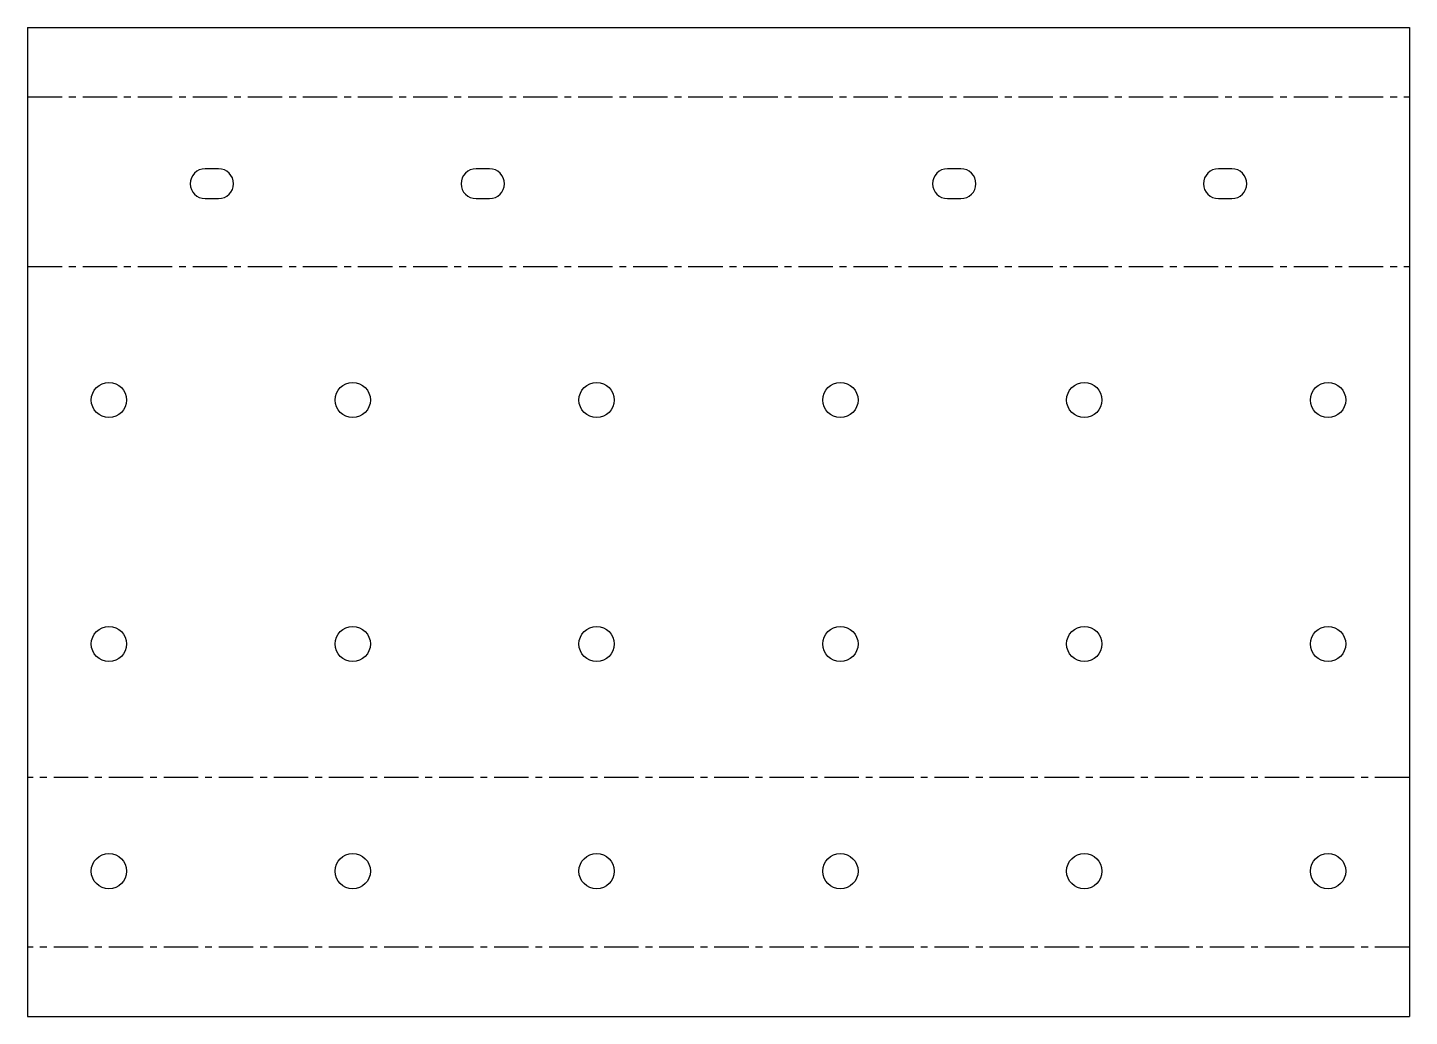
# Model space of a CAD drawing. Header units: millimetres. Extents: x -255 to 255, y -182 to 182.
import ezdxf

# ---------------------------------------------------------------- set-up
doc = ezdxf.new("R2010")
doc.units = ezdxf.units.MM
doc.linetypes.add('CENTERX2', pattern=[20.32, 12.7, -2.54, 2.54, -2.54])

msp = doc.modelspace()

# ---------------------------------------------------------------- linework, layer by layer
at = {"color": 7, "linetype": 'Continuous', "lineweight": 25}
for p, q in [((-255, 182.39), (-255, -182.39)), ((-255, 182.39), (255, 182.39)), ((255, 182.39), (255, -182.39)), ((-184.5, 130.32), (-189.5, 130.32)), ((-84.5, 130.32), (-89.5, 130.32)), ((89.5, 130.32), (84.5, 130.32)), ((189.5, 130.32), (184.5, 130.32)), ((-189.5, 119.32), (-184.5, 119.32)), ((-89.5, 119.32), (-84.5, 119.32)), ((84.5, 119.32), (89.5, 119.32)), ((184.5, 119.32), (189.5, 119.32)), ((-255, -182.39), (255, -182.39))]:
    msp.add_line(p, q, dxfattribs=at)
at = {"color": 7, "linetype": 'CENTERX2'}
for p, q in [((-255, 156.85), (255, 156.85)), ((-255, 94.28), (255, 94.28)), ((255, -94.28), (-255, -94.28)), ((255, -156.85), (-255, -156.85))]:
    msp.add_line(p, q, dxfattribs=at)
at = {"color": 7, "linetype": 'Continuous', "lineweight": 25}
for centre in [(-225, 45), (-135, 45), (-45, 45), (45, 45), (135, 45), (225, 45), (-225, -45), (-135, -45), (-45, -45), (45, -45), (135, -45), (225, -45), (-225, -128.82), (-135, -128.82), (-45, -128.82), (45, -128.82), (135, -128.82), (225, -128.82)]:
    msp.add_circle(centre, 6.5, dxfattribs=at)
for centre, start, end in [((-189.5, 124.82), 90, 270), ((-184.5, 124.82), 270, 90), ((-89.5, 124.82), 90, 270), ((-84.5, 124.82), 270, 90), ((84.5, 124.82), 90, 270), ((89.5, 124.82), 270, 90), ((184.5, 124.82), 90, 270), ((189.5, 124.82), 270, 90)]:
    msp.add_arc(centre, 5.5, start, end, dxfattribs=at)

doc.saveas('drawing.dxf')
